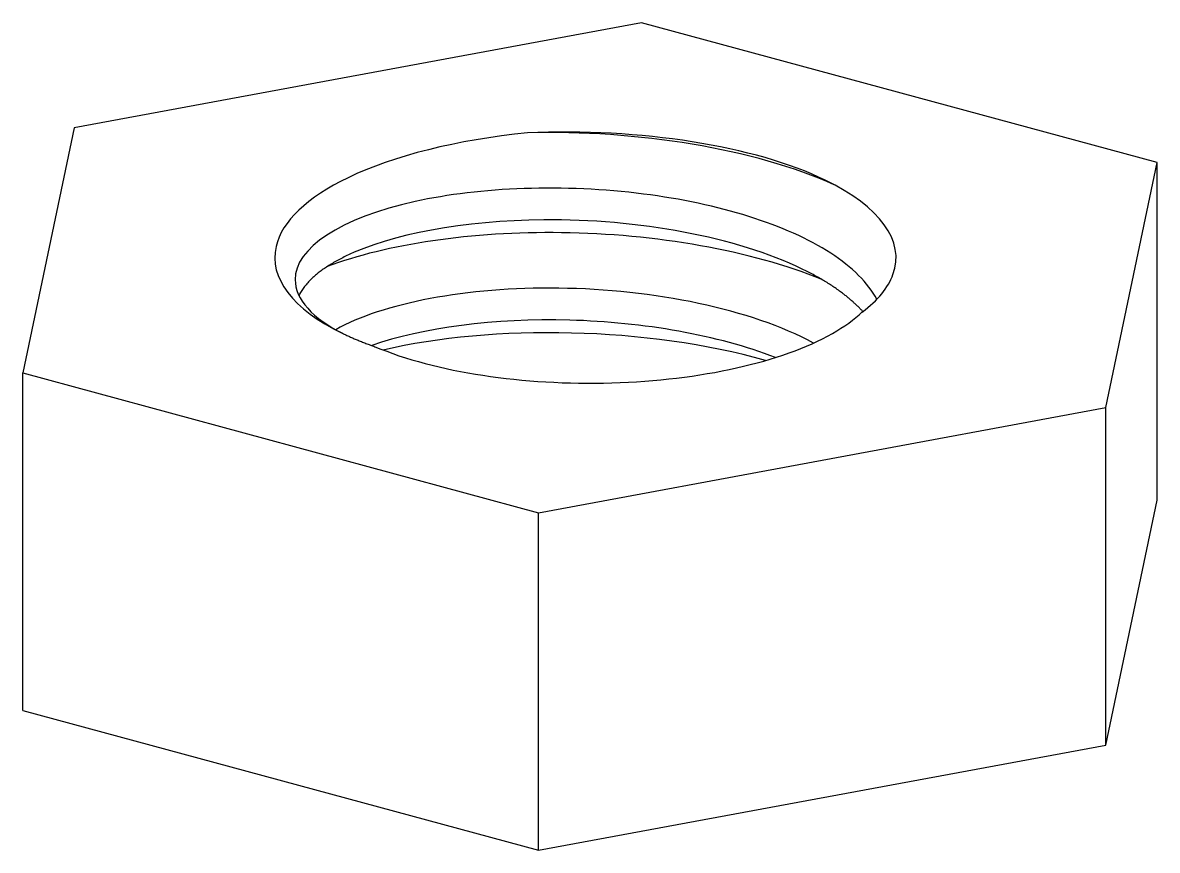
# Model space of a CAD drawing. Header units: millimetres. Extents: x -4.18 to 4.18, y -3.05 to 3.05.
import ezdxf

# ---------------------------------------------------------------- set-up
doc = ezdxf.new("R2010")
doc.units = ezdxf.units.MM
doc.layers.add('visible', color=7, linetype='Continuous')

msp = doc.modelspace()

# ---------------------------------------------------------------- linework, layer by layer
at = {"layer": 'visible'}
for p, q in [((0.3781, 3.045), (-3.7975, 2.2718)), ((4.1756, 2.0154), (0.3781, 3.045)), ((-3.7975, 2.2718), (-4.1756, 0.469)), ((3.7975, 0.2125), (4.1756, 2.0154)), ((4.1756, -0.469), (4.1756, 2.0154)), ((-4.1756, 0.469), (-0.3781, -0.5607)), ((-4.1756, -2.0154), (-4.1756, 0.469)), ((-0.3781, -0.5607), (3.7975, 0.2125)), ((3.7975, -2.2718), (3.7975, 0.2125)), ((3.7975, -2.2718), (4.1756, -0.469)), ((-0.3781, -3.045), (-0.3781, -0.5607)), ((-4.1756, -2.0154), (-0.3781, -3.045)), ((-0.3781, -3.045), (3.7975, -2.2718))]:
    msp.add_line(p, q, dxfattribs=at)
for start_param, end_param in [(5.677641, 5.889436), (3.895004, 5.677641)]:
    msp.add_ellipse((0, 1.2422), major_axis=(2.17, 0), ratio=0.391641, start_param=start_param, end_param=end_param, dxfattribs=at)
for points, degree in [([(1.7313, 1.8862), (1.2191, 2.1377), (0.3621, 2.2716), (-0.4606, 2.2344)], 3), ([(1.7975, 1.8527), (1.2143, 2.1157), (0.3451, 2.2568), (-0.4606, 2.2344)], 3), ([(-1.799, 1.326), (-2.0648, 1.1961), (-2.1422, 1.0371)], 2), ([(2.0084, 0.9195), (1.8503, 1.0923), (1.5623, 1.2319)], 2), ([(-2.17, 1.1539), (-2.1707, 1.0111), (-2.0438, 0.8686), (-1.8098, 0.7534)], 3), ([(-1.8222, 0.7594), (-1.7124, 0.7063), (-1.5827, 0.6607)], 2), ([(1.2925, 0.5595), (0.4331, 0.8055), (-0.722, 0.8266), (-1.5221, 0.6364)], 3)]:
    msp.add_open_spline(points, degree=degree, dxfattribs=at)
for points, knots in [([(-0.4606, 2.2344), (-0.9768, 2.1826), (-1.4476, 2.0656), (-1.7809, 1.9044), (-2.0809, 1.7604), (-2.269, 1.5818), (-2.3105, 1.3979), (-2.3654, 1.1698), (-2.1883, 0.9353), (-1.8222, 0.7594)], [0, 0, 0, 0, 0.2835039, 0.2835039, 0.2835039, 0.5376849, 0.5376849, 0.5376849, 0.8531702, 0.8531702, 0.8531702, 0.8531702]), ([(2.111, 1.01), (2.0458, 1.1314), (1.9327, 1.2443), (1.7717, 1.3487), (1.4504, 1.5582), (0.945, 1.715), (0.3945, 1.7841), (-0.187, 1.8592), (-0.8104, 1.8351), (-1.2857, 1.7288), (-1.8357, 1.6092), (-2.1745, 1.3833), (-2.17, 1.1539)], [0, 0, 0, 0, 0.13135, 0.13135, 0.13135, 0.396966, 0.396966, 0.396966, 0.67791, 0.67791, 0.67791, 1, 1, 1, 1]), ([(2.0039, 0.9161), (2.1192, 1.003), (2.1946, 1.0952), (2.2301, 1.1927), (2.3211, 1.4364), (2.1332, 1.6938), (1.7313, 1.8862)], [0, 0, 0, 0, 0.284201, 0.284201, 0.284201, 1, 1, 1, 1]), ([(1.5623, 1.2319), (1.082, 1.4673), (0.3481, 1.6011), (-0.3396, 1.594), (-0.927, 1.5906), (-1.4689, 1.4875), (-1.799, 1.326)], [0, 0, 0, 0, 0.539443, 0.539443, 0.539443, 1, 1, 1, 1]), ([(1.7056, 1.1557), (1.1887, 1.3677), (0.4799, 1.4915), (-0.2101, 1.4997), (-0.8684, 1.5095), (-1.5007, 1.4151), (-1.9347, 1.2501)], [0, 0, 0, 0, 0.511832, 0.511832, 0.511832, 1, 1, 1, 1]), ([(1.6443, 0.6876), (1.1907, 0.9347), (0.4664, 1.0847), (-0.2302, 1.0913), (-0.9038, 1.1014), (-1.5323, 0.9791), (-1.8714, 0.7858)], [0, 0, 0, 0, 0.508595, 0.508595, 0.508595, 1, 1, 1, 1]), ([(1.3644, 0.5813), (0.944, 0.7446), (0.3916, 0.8421), (-0.1492, 0.856), (-0.7018, 0.8718), (-1.2356, 0.8004), (-1.6063, 0.6692)], [0, 0, 0, 0, 0.494732, 0.494732, 0.494732, 1, 1, 1, 1])]:
    msp.add_open_spline(points, degree=3, knots=knots, dxfattribs=at)

doc.saveas('drawing.dxf')
